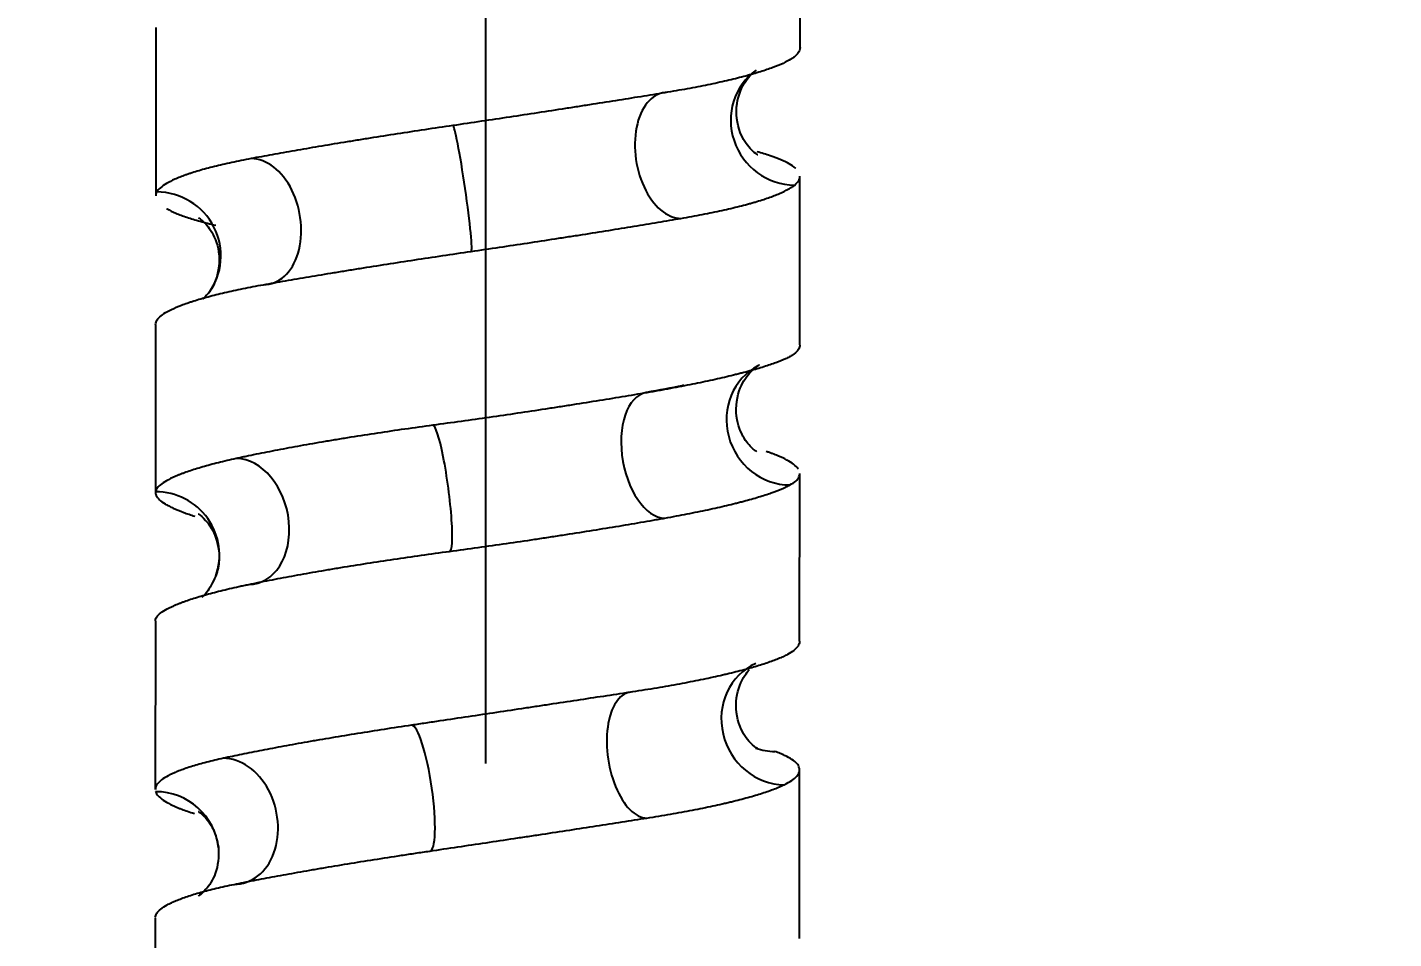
# Model space of a CAD drawing. Header units: millimetres. Extents: x 6110 to 6704, y -2661 to -1821.
# Drawn here: x 6335.31 to 6343.37, y -2311.94 to -2306.56 of the extents above; entities that cross this region are included whole.
import ezdxf

# ---------------------------------------------------------------- set-up
doc = ezdxf.new("R2010")
doc.units = ezdxf.units.MM
doc.header["$LTSCALE"] = 0.1
doc.linetypes.add('CENTERX2', pattern=[101.6, 63.5, -12.7, 12.7, -12.7])
doc.linetypes.add('HIDDEN2', pattern=[4.7625, 3.175, -1.5875])
doc.layers.add('1', color=4, linetype='HIDDEN2', lineweight=13)
doc.layers.add('DIM', color=3, linetype='Continuous', lineweight=9)
doc.layers.add('CENTER', color=1, linetype='CENTERX2')
doc.styles.get("Standard").update_dxf_attribs({"font": 'arial.ttf'})
doc.dimstyles.new('ISO-25', dxfattribs={"dimtxt": 2.5, "dimasz": 2.5, "dimexe": 1.25, "dimexo": 0.625, "dimtad": 1, "dimlfac": 5, "dimtxsty": 'Standard', "dimcen": 2.5, "dimadec": 0, "dimazin": 0, "dimtfac": 1, "dimtmove": 0, "dimatfit": 3, "dimfxl": 0, "dimarcsym": 0})

# ---------------------------------------------------------------- blocks, each defined once
blk = doc.blocks.new('*D85')
at = {"layer": 'Defpoints', "color": 0}
for p in [(6324.4599, -2027.3782), (6392.6916, -2027.3782), (6311.704, -2532.5418)]:
    blk.add_point(p, dxfattribs=at)
at = {"layer": 'DIM', "color": 0, "lineweight": -2}
for p, q in [((6325.0849, -2027.3782), (6393.9416, -2027.3782)), ((6392.6916, -2527.5418), (6392.6916, -2032.3782)), ((6312.329, -2532.5418), (6393.9416, -2532.5418))]:
    blk.add_line(p, q, dxfattribs=at)
at = {"layer": 'DIM', "color": 0}
for points in [[(6391.8583, -2032.3782), (6393.5249, -2032.3782), (6392.6916, -2027.3782)], [(6391.8583, -2527.5418), (6393.5249, -2527.5418), (6392.6916, -2532.5418)]]:
    blk.add_solid(points, dxfattribs=at)
at = {"layer": 'DIM', "color": 0, "insert": (6389.0618, -2279.96), "char_height": 5, "attachment_point": 5, "rotation": 90}
blk.add_mtext('2020,7', dxfattribs=at)
blk = doc.blocks.new('*D93')
at = {"layer": 'Defpoints', "color": 0}
for p in [(6325.0849, -2027.3782), (6402.037, -2595.9805), (6423.8203, -2595.9805)]:
    blk.add_point(p, dxfattribs=at)
at = {"layer": 'DIM', "color": 0, "lineweight": -2}
for p, q in [((6325.7099, -2027.3782), (6425.0703, -2027.3782)), ((6423.8203, -2032.3782), (6423.8203, -2590.9805)), ((6402.662, -2595.9805), (6425.0703, -2595.9805))]:
    blk.add_line(p, q, dxfattribs=at)
at = {"layer": 'DIM', "color": 0}
for points in [[(6422.9869, -2032.3782), (6424.6536, -2032.3782), (6423.8203, -2027.3782)], [(6422.9869, -2590.9805), (6424.6536, -2590.9805), (6423.8203, -2595.9805)]]:
    blk.add_solid(points, dxfattribs=at)
at = {"layer": 'DIM', "color": 0, "insert": (6420.1905, -2311.6794), "char_height": 5, "attachment_point": 5, "rotation": 90}
blk.add_mtext('2274,4', dxfattribs=at)

msp = doc.modelspace()

# ---------------------------------------------------------------- hatches: boundary and pattern name
at = {"layer": 'DIM'}
h = msp.add_hatch(dxfattribs=at)
h.set_pattern_fill('ANSI31', color=2)
edge = h.paths.add_edge_path()
edge.add_line((6619.6172, -2595.9805), (6619.6172, -1962.2056))
edge.add_line((6634.6172, -1966.1101), (6619.6172, -1966.1101))
edge.add_line((6634.6172, -2610.9805), (6634.6172, -1966.1101))
edge.add_line((6634.6172, -2610.9805), (6184.4567, -2610.9805))
edge.add_line((6619.6172, -2595.9805), (6184.4567, -2595.9805))
edge.add_line((6184.4567, -2610.9805), (6184.4567, -2595.9805))

# ---------------------------------------------------------------- linework, layer by layer
at = {"layer": '1', "color": 7, "linetype": 'Continuous', "lineweight": -3}
for p, q in [((6339.8638, -2306.6844), (6339.8644, -2305.6946)), ((6336.0638, -2306.5651), (6336.0632, -2307.5585)), ((6339.8626, -2308.4373), (6339.8632, -2307.4427)), ((6336.0626, -2308.3169), (6336.062, -2309.308)), ((6339.8614, -2310.1836), (6339.862, -2309.1952)), ((6336.0614, -2310.0656), (6336.0608, -2311.058)), ((6339.8602, -2311.9374), (6339.8608, -2310.9419)), ((6336.0602, -2311.8162), (6336.0596, -2312.8088))]:
    msp.add_line(p, q, dxfattribs=at)
for centre, major_axis, ratio, start_param, end_param in [((6339.8217, -2307.123), (0.2157, -0.3068), 0.967778, 3.145774, 5.683745), ((6339.1219, -2307.3189), (0.0625, -0.3698), 0.604814, 3.039365, 6.181058), ((6337.8699, -2307.5145), (0.0542, -0.3711), 0.048827, 6.277479, 9.416142), ((6336.6623, -2307.7101), (0.0678, -0.3688), 0.678582, 6.158472, 9.300281), ((6336.0749, -2307.9062), (0.2991, -0.2262), 0.983342, 6.282127, 8.507669), ((6339.7909, -2308.8908), (0.1669, -0.3358), 0.954329, 3.167842, 5.839606), ((6339.0223, -2309.0867), (0.065, -0.3693), 0.551935, 3.045886, 6.184537), ((6337.7474, -2309.2823), (0.05, -0.3716), 0.111726, 6.267895, 9.409683), ((6336.5749, -2309.4779), (0.0784, -0.3667), 0.722543, 6.130698, 9.269672), ((6336.0645, -2309.674), (0.3536, -0.1248), 0.989967, 6.278518, 8.195834), ((6339.7536, -2310.6587), (0.1514, -0.3431), 0.933485, 3.141787, 5.890255), ((6338.9177, -2310.8545), (0.0574, -0.3706), 0.499516, 3.064004, 6.20577), ((6337.6258, -2311.05), (0.055, -0.3709), 0.174769, 6.258488, 9.39745), ((6339.7336, -2310.4623), (0.1315, 0.3512), 0.924741, 3.141519, 3.474292), ((6336.4936, -2311.2457), (0.0774, -0.3669), 0.765254, 6.122526, 9.264215), ((6336.061, -2311.4419), (0.3724, 0.0437), 0.989269, 6.273462, 7.73376)]:
    msp.add_ellipse(centre, major_axis=major_axis, ratio=ratio, start_param=start_param, end_param=end_param, dxfattribs=at)
for points, knots in [([(6339.8101, -2306.752), (6339.7969, -2306.7602), (6339.7813, -2306.7684), (6339.7457, -2306.785), (6339.7056, -2306.8015), (6339.6567, -2306.8182), (6339.6167, -2306.8307), (6339.6027, -2306.8349), (6339.581, -2306.8412), (6339.5736, -2306.8433), (6339.5586, -2306.8475), (6339.5509, -2306.8496), (6339.5119, -2306.86), (6339.4789, -2306.8683), (6339.4093, -2306.8846), (6339.3362, -2306.9007), (6339.2559, -2306.9165), (6339.1929, -2306.9281), (6339.1715, -2306.932), (6339.1277, -2306.9396), (6339.1053, -2306.9435), (6339.0826, -2306.9472)], [0, 0, 0, 0, 0.125, 0.125, 0.25, 0.375, 0.375, 0.4375, 0.4375, 0.46875, 0.46875, 0.5, 0.5, 0.625, 0.625, 0.75, 0.875, 0.875, 0.9375, 0.9375, 1, 1, 1, 1]), ([(6339.8638, -2306.6843), (6339.8638, -2306.6902), (6339.8609, -2306.7045), (6339.851, -2306.7187), (6339.8385, -2306.7312), (6339.8337, -2306.7353), (6339.8256, -2306.7416), (6339.8227, -2306.7437), (6339.8167, -2306.7478), (6339.8135, -2306.7499), (6339.8101, -2306.752)], [0, 0, 0, 0, 0.258879, 0.629439, 0.629439, 0.81472, 0.81472, 0.90736, 0.90736, 1, 1, 1, 1]), ([(6339.6141, -2307.316), (6339.6141, -2307.316), (6339.6096, -2307.3134), (6339.5724, -2307.2885), (6339.4976, -2307.1835), (6339.4763, -2307.0157), (6339.5306, -2306.893), (6339.5654, -2306.8528), (6339.5755, -2306.8426)], [0, 0, 0, 0, 0.085029, 0.268698, 0.45745, 0.691172, 0.900759, 1, 1, 1, 1]), ([(6339.0826, -2306.9472), (6339.0368, -2306.9548), (6338.9898, -2306.9625), (6338.8938, -2306.9781), (6338.7955, -2306.9939), (6338.6929, -2307.0102), (6338.6144, -2307.0225), (6338.5879, -2307.0267), (6338.5478, -2307.0329), (6338.5344, -2307.035), (6338.5074, -2307.0392), (6338.4938, -2307.0413), (6338.4259, -2307.0518), (6338.3713, -2307.0602), (6338.2617, -2307.0769), (6338.1515, -2307.0937), (6338.0402, -2307.1103), (6337.9285, -2307.1269), (6337.8723, -2307.1352), (6337.8159, -2307.1434)], [0, 0, 0, 0, 0.125, 0.125, 0.25, 0.375, 0.375, 0.4375, 0.4375, 0.46875, 0.46875, 0.5, 0.5, 0.625, 0.625, 0.75, 0.875, 0.875, 1, 1, 1, 1]), ([(6337.8159, -2307.1434), (6337.7599, -2307.1516), (6337.7045, -2307.1598), (6337.5949, -2307.1763), (6337.4866, -2307.1928), (6337.3806, -2307.2095), (6337.302, -2307.222), (6337.276, -2307.2262), (6337.2371, -2307.2324), (6337.2242, -2307.2345), (6337.1985, -2307.2387), (6337.1857, -2307.2408), (6337.1219, -2307.2512), (6337.0724, -2307.2595), (6336.9758, -2307.2758), (6336.882, -2307.292), (6336.7935, -2307.3077), (6336.7292, -2307.3193), (6336.7081, -2307.3232), (6336.6665, -2307.3309), (6336.6461, -2307.3347), (6336.6261, -2307.3384)], [0, 0, 0, 0, 0.125, 0.125, 0.25, 0.375, 0.375, 0.4375, 0.4375, 0.46875, 0.46875, 0.5, 0.5, 0.625, 0.625, 0.75, 0.875, 0.875, 0.9375, 0.9375, 1, 1, 1, 1]), ([(6339.839, -2307.3972), (6339.838, -2307.3962), (6339.8369, -2307.3952), (6339.8262, -2307.3858), (6339.8143, -2307.3775), (6339.786, -2307.3611), (6339.753, -2307.3449), (6339.7108, -2307.3291), (6339.6757, -2307.3174), (6339.6635, -2307.3135), (6339.6377, -2307.3058), (6339.6242, -2307.302), (6339.6102, -2307.2982)], [0, 0, 0, 0, 0.029188, 0.029188, 0.271891, 0.271891, 0.514594, 0.757297, 0.757297, 0.878649, 0.878649, 1, 1, 1, 1]), ([(6336.6261, -2307.3384), (6336.5858, -2307.346), (6336.5476, -2307.3537), (6336.4753, -2307.3694), (6336.4071, -2307.3852), (6336.3468, -2307.4015), (6336.3047, -2307.4139), (6336.2844, -2307.4201), (6336.2653, -2307.4264), (6336.2528, -2307.4306), (6336.2466, -2307.4327), (6336.2169, -2307.4433), (6336.1955, -2307.4517), (6336.1575, -2307.4685), (6336.1243, -2307.4852), (6336.1005, -2307.5019), (6336.0815, -2307.5186), (6336.0743, -2307.5269), (6336.0696, -2307.5351)], [0, 0, 0, 0, 0.125, 0.125, 0.25, 0.375, 0.375, 0.4375, 0.46875, 0.46875, 0.5, 0.5, 0.625, 0.625, 0.75, 0.875, 0.875, 1, 1, 1, 1]), ([(6339.8322, -2307.4941), (6339.8423, -2307.4858), (6339.8499, -2307.4776), (6339.8602, -2307.4611), (6339.8631, -2307.4523), (6339.8632, -2307.4434), (6339.8632, -2307.4429)], [0, 0, 0, 0, 0.485139, 0.485139, 0.970278, 1, 1, 1, 1]), ([(6339.1613, -2307.6906), (6339.2052, -2307.683), (6339.2472, -2307.6753), (6339.3275, -2307.6597), (6339.4041, -2307.6439), (6339.4732, -2307.6277), (6339.5222, -2307.6153), (6339.546, -2307.6091), (6339.5687, -2307.6029), (6339.5836, -2307.5987), (6339.591, -2307.5965), (6339.6269, -2307.586), (6339.6533, -2307.5776), (6339.7014, -2307.5608), (6339.745, -2307.5441), (6339.7795, -2307.5274), (6339.8019, -2307.5149), (6339.8088, -2307.5107), (6339.8183, -2307.5044), (6339.8213, -2307.5024), (6339.827, -2307.4982), (6339.8297, -2307.4961), (6339.8322, -2307.4941)], [0, 0, 0, 0, 0.125, 0.125, 0.25, 0.375, 0.375, 0.4375, 0.46875, 0.46875, 0.5, 0.5, 0.625, 0.625, 0.75, 0.875, 0.875, 0.9375, 0.9375, 0.96875, 0.96875, 1, 1, 1, 1]), ([(6336.126, -2307.6321), (6336.1277, -2307.6331), (6336.1295, -2307.6341), (6336.1462, -2307.6435), (6336.1634, -2307.6518), (6336.2021, -2307.6682), (6336.2453, -2307.6844), (6336.2973, -2307.7003), (6336.3397, -2307.712), (6336.3544, -2307.7159), (6336.3849, -2307.7236), (6336.4008, -2307.7274), (6336.4171, -2307.7312)], [0, 0, 0, 0, 0.029361, 0.029361, 0.272021, 0.272021, 0.514681, 0.75734, 0.75734, 0.87867, 0.87867, 1, 1, 1, 1]), ([(6336.3152, -2307.6872), (6336.3153, -2307.6871), (6336.3279, -2307.6935), (6336.3899, -2307.7527), (6336.4499, -2307.8896), (6336.4292, -2308.0431), (6336.3922, -2308.1095), (6336.374, -2308.1324)], [0, 0, 0, 0, 0.187492, 0.381914, 0.600777, 0.850014, 1, 1, 1, 1]), ([(6337.924, -2307.8855), (6337.9802, -2307.8774), (6338.036, -2307.8691), (6338.1468, -2307.8527), (6338.2569, -2307.8361), (6338.3655, -2307.8195), (6338.4464, -2307.807), (6338.4733, -2307.8028), (6338.5135, -2307.7965), (6338.5268, -2307.7945), (6338.5535, -2307.7903), (6338.5669, -2307.7882), (6338.6331, -2307.7777), (6338.685, -2307.7695), (6338.7864, -2307.7532), (6338.8855, -2307.737), (6338.9802, -2307.7213), (6339.0494, -2307.7097), (6339.0722, -2307.7058), (6339.1172, -2307.6982), (6339.1395, -2307.6944), (6339.1613, -2307.6906)], [0, 0, 0, 0, 0.125, 0.125, 0.25, 0.375, 0.375, 0.4375, 0.4375, 0.46875, 0.46875, 0.5, 0.5, 0.625, 0.625, 0.75, 0.875, 0.875, 0.9375, 0.9375, 1, 1, 1, 1]), ([(6336.6984, -2308.0818), (6336.7408, -2308.0742), (6336.7844, -2308.0665), (6336.8744, -2308.0509), (6336.967, -2308.0351), (6337.0647, -2308.0188), (6337.14, -2308.0065), (6337.1781, -2308.0002), (6337.2169, -2307.994), (6337.243, -2307.9898), (6337.2561, -2307.9877), (6337.3218, -2307.9772), (6337.3749, -2307.9688), (6337.482, -2307.952), (6337.5902, -2307.9353), (6337.7003, -2307.9187), (6337.8114, -2307.9021), (6337.8675, -2307.8938), (6337.924, -2307.8855)], [0, 0, 0, 0, 0.125, 0.125, 0.25, 0.375, 0.375, 0.4375, 0.46875, 0.46875, 0.5, 0.5, 0.625, 0.625, 0.75, 0.875, 0.875, 1, 1, 1, 1]), ([(6336.0812, -2308.2772), (6336.089, -2308.269), (6336.0993, -2308.2607), (6336.1244, -2308.2442), (6336.1541, -2308.2276), (6336.1931, -2308.2109), (6336.2258, -2308.1984), (6336.2372, -2308.1942), (6336.2553, -2308.1879), (6336.2615, -2308.1858), (6336.2742, -2308.1816), (6336.2807, -2308.1795), (6336.3137, -2308.1691), (6336.3422, -2308.1608), (6336.4029, -2308.1444), (6336.4676, -2308.1283), (6336.5399, -2308.1126), (6336.5972, -2308.1009), (6336.6167, -2308.097), (6336.6569, -2308.0894), (6336.6775, -2308.0856), (6336.6984, -2308.0818)], [0, 0, 0, 0, 0.125, 0.125, 0.25, 0.375, 0.375, 0.4375, 0.4375, 0.46875, 0.46875, 0.5, 0.5, 0.625, 0.625, 0.75, 0.875, 0.875, 0.9375, 0.9375, 1, 1, 1, 1]), ([(6336.0626, -2308.3165), (6336.0627, -2308.3117), (6336.0635, -2308.3069), (6336.068, -2308.2938), (6336.0733, -2308.2855), (6336.0812, -2308.2772)], [0, 0, 0, 0, 0.364369, 0.364369, 1, 1, 1, 1]), ([(6339.8626, -2308.4377), (6339.8626, -2308.4413), (6339.8622, -2308.4447), (6339.8593, -2308.4564), (6339.8504, -2308.4726), (6339.8319, -2308.4883), (6339.8144, -2308.5), (6339.8079, -2308.5039), (6339.7938, -2308.5116), (6339.786, -2308.5154), (6339.7777, -2308.5192)], [0, 0, 0, 0, 0.12374, 0.12374, 0.415827, 0.707913, 0.707913, 0.853957, 0.853957, 1, 1, 1, 1]), ([(6339.7777, -2308.5192), (6339.761, -2308.5268), (6339.742, -2308.5345), (6339.6996, -2308.5501), (6339.6527, -2308.5659), (6339.5972, -2308.5822), (6339.5522, -2308.5945), (6339.5367, -2308.5986), (6339.5126, -2308.6049), (6339.5044, -2308.607), (6339.4877, -2308.6112), (6339.4792, -2308.6133), (6339.4364, -2308.6238), (6339.4003, -2308.6322), (6339.3249, -2308.649), (6339.246, -2308.6657), (6339.1604, -2308.6824), (6339.0936, -2308.6949), (6339.0709, -2308.699), (6339.0362, -2308.7053), (6339.0245, -2308.7074), (6339.0009, -2308.7115), (6338.9891, -2308.7136), (6338.9772, -2308.7156)], [0, 0, 0, 0, 0.125, 0.125, 0.25, 0.375, 0.375, 0.4375, 0.4375, 0.46875, 0.46875, 0.5, 0.5, 0.625, 0.625, 0.75, 0.875, 0.875, 0.9375, 0.9375, 0.96875, 0.96875, 1, 1, 1, 1]), ([(6339.6085, -2309.0665), (6339.6087, -2309.0666), (6339.5985, -2309.0619), (6339.5394, -2309.0075), (6339.4777, -2308.8751), (6339.4912, -2308.7086), (6339.5647, -2308.5966), (6339.6141, -2308.5607), (6339.623, -2308.5541), (6339.624, -2308.555)], [0, 0, 0, 0, 0.134268, 0.275356, 0.432487, 0.615409, 0.768432, 0.89817, 1, 1, 1, 1]), ([(6339.1778, -2308.6757), (6339.1748, -2308.6763), (6339.1065, -2308.6902), (6339.033, -2308.704), (6338.9574, -2308.7174)], [0, 0, 0, 0, 0.044707, 1, 1, 1, 1]), ([(6338.9772, -2308.7156), (6338.9296, -2308.7238), (6338.8811, -2308.7321), (6338.7822, -2308.7486), (6338.6814, -2308.7651), (6338.5769, -2308.7818), (6338.4972, -2308.7943), (6338.4703, -2308.7985), (6338.4298, -2308.8048), (6338.4162, -2308.8069), (6338.3889, -2308.8111), (6338.3752, -2308.8132), (6338.3066, -2308.8236), (6338.2516, -2308.8319), (6338.1414, -2308.8482), (6338.0311, -2308.8643), (6337.9203, -2308.8799), (6337.8093, -2308.8954), (6337.7537, -2308.903), (6337.698, -2308.9106)], [0, 0, 0, 0, 0.125, 0.125, 0.25, 0.375, 0.375, 0.4375, 0.4375, 0.46875, 0.46875, 0.5, 0.5, 0.625, 0.625, 0.75, 0.875, 0.875, 1, 1, 1, 1]), ([(6337.698, -2308.9106), (6337.6419, -2308.9181), (6337.5866, -2308.9258), (6337.4776, -2308.9414), (6337.3701, -2308.9572), (6337.2657, -2308.9734), (6337.1885, -2308.9857), (6337.1629, -2308.9899), (6337.1249, -2308.9961), (6337.1123, -2308.9982), (6337.0872, -2309.0024), (6337.0746, -2309.0045), (6337.0126, -2309.015), (6336.9644, -2309.0234), (6336.8712, -2309.0402), (6336.7809, -2309.0569), (6336.6965, -2309.0736), (6336.6354, -2309.0861), (6336.6154, -2309.0902), (6336.5861, -2309.0965), (6336.5764, -2309.0986), (6336.5572, -2309.1027), (6336.5477, -2309.1048), (6336.5384, -2309.1068)], [0, 0, 0, 0, 0.125, 0.125, 0.25, 0.375, 0.375, 0.4375, 0.4375, 0.46875, 0.46875, 0.5, 0.5, 0.625, 0.625, 0.75, 0.875, 0.875, 0.9375, 0.9375, 0.96875, 0.96875, 1, 1, 1, 1]), ([(6339.8539, -2309.1702), (6339.8531, -2309.1688), (6339.8522, -2309.1674), (6339.8452, -2309.1576), (6339.8368, -2309.1492), (6339.8151, -2309.1324), (6339.7887, -2309.1156), (6339.7529, -2309.0988), (6339.7224, -2309.0863), (6339.7116, -2309.0821), (6339.6945, -2309.0758), (6339.6887, -2309.0737), (6339.6767, -2309.0696), (6339.6706, -2309.0675), (6339.6643, -2309.0654)], [0, 0, 0, 0, 0.038639, 0.038639, 0.278979, 0.278979, 0.519319, 0.75966, 0.75966, 0.87983, 0.87983, 0.939915, 0.939915, 1, 1, 1, 1]), ([(6336.5384, -2309.1068), (6336.5011, -2309.115), (6336.466, -2309.1233), (6336.4, -2309.1398), (6336.3382, -2309.1564), (6336.2846, -2309.1731), (6336.2475, -2309.1856), (6336.2297, -2309.1919), (6336.2132, -2309.1982), (6336.2024, -2309.2024), (6336.1971, -2309.2045), (6336.1716, -2309.215), (6336.1537, -2309.2233), (6336.1226, -2309.2396), (6336.0962, -2309.2558), (6336.0793, -2309.2716), (6336.0672, -2309.2871), (6336.0635, -2309.2948), (6336.0624, -2309.3024)], [0, 0, 0, 0, 0.125, 0.125, 0.25, 0.375, 0.375, 0.4375, 0.46875, 0.46875, 0.5, 0.5, 0.625, 0.625, 0.75, 0.875, 0.875, 1, 1, 1, 1]), ([(6339.8042, -2309.2625), (6339.8181, -2309.2549), (6339.8294, -2309.2472), (6339.847, -2309.2316), (6339.8586, -2309.2172), (6339.8621, -2309.2025), (6339.862, -2309.1959)], [0, 0, 0, 0, 0.356095, 0.356095, 0.71219, 1, 1, 1, 1]), ([(6336.0624, -2309.3024), (6336.0612, -2309.31), (6336.0625, -2309.3177), (6336.0701, -2309.3333), (6336.0826, -2309.3492), (6336.1048, -2309.3655), (6336.1251, -2309.3779), (6336.1325, -2309.3821), (6336.1445, -2309.3884), (6336.1487, -2309.3905), (6336.1573, -2309.3947), (6336.1618, -2309.3968), (6336.1848, -2309.4074), (6336.2055, -2309.4158), (6336.2484, -2309.4317), (6336.2701, -2309.4391), (6336.2936, -2309.4464)], [0, 0, 0, 0, 0.170104, 0.170104, 0.340208, 0.510312, 0.510312, 0.595364, 0.595364, 0.63789, 0.63789, 0.680416, 0.680416, 0.85052, 0.85052, 1, 1, 1, 1]), ([(6339.0669, -2309.4578), (6339.1126, -2309.4496), (6339.1565, -2309.4413), (6339.2408, -2309.4248), (6339.3217, -2309.4083), (6339.3956, -2309.3916), (6339.4485, -2309.3791), (6339.4743, -2309.3729), (6339.4991, -2309.3666), (6339.5154, -2309.3624), (6339.5234, -2309.3603), (6339.5629, -2309.3498), (6339.5922, -2309.3415), (6339.6465, -2309.3252), (6339.6964, -2309.3091), (6339.7376, -2309.2933), (6339.7651, -2309.2816), (6339.7737, -2309.2778), (6339.7898, -2309.2701), (6339.7973, -2309.2663), (6339.8042, -2309.2625)], [0, 0, 0, 0, 0.125, 0.125, 0.25, 0.375, 0.375, 0.4375, 0.46875, 0.46875, 0.5, 0.5, 0.625, 0.625, 0.75, 0.875, 0.875, 0.9375, 0.9375, 1, 1, 1, 1]), ([(6336.3141, -2309.4328), (6336.3141, -2309.4329), (6336.3191, -2309.436), (6336.3544, -2309.4616), (6336.4215, -2309.5557), (6336.4454, -2309.6885), (6336.4287, -2309.7676), (6336.4181, -2309.7988)], [0, 0, 0, 0, 0.121025, 0.347074, 0.575851, 0.837222, 1, 1, 1, 1]), ([(6337.7968, -2309.6539), (6337.8532, -2309.6464), (6337.9094, -2309.6387), (6338.0213, -2309.6231), (6338.1328, -2309.6073), (6338.2435, -2309.5911), (6338.3261, -2309.5788), (6338.3536, -2309.5747), (6338.3948, -2309.5684), (6338.4085, -2309.5663), (6338.4359, -2309.5621), (6338.4495, -2309.56), (6338.5175, -2309.5495), (6338.5709, -2309.5411), (6338.6756, -2309.5244), (6338.7782, -2309.5077), (6338.8769, -2309.491), (6338.9494, -2309.4785), (6338.9733, -2309.4743), (6339.0087, -2309.4681), (6339.0205, -2309.466), (6339.0439, -2309.4619), (6339.0554, -2309.4598), (6339.0669, -2309.4578)], [0, 0, 0, 0, 0.125, 0.125, 0.25, 0.375, 0.375, 0.4375, 0.4375, 0.46875, 0.46875, 0.5, 0.5, 0.625, 0.625, 0.75, 0.875, 0.875, 0.9375, 0.9375, 0.96875, 0.96875, 1, 1, 1, 1]), ([(6336.6122, -2309.849), (6336.6518, -2309.8407), (6336.6928, -2309.8325), (6336.7778, -2309.816), (6336.8656, -2309.7994), (6336.959, -2309.7828), (6337.0311, -2309.7702), (6337.0678, -2309.764), (6337.1052, -2309.7577), (6337.1303, -2309.7535), (6337.143, -2309.7514), (6337.2065, -2309.7409), (6337.258, -2309.7327), (6337.3622, -2309.7164), (6337.4678, -2309.7003), (6337.5759, -2309.6846), (6337.6853, -2309.6691), (6337.7407, -2309.6615), (6337.7968, -2309.6539)], [0, 0, 0, 0, 0.125, 0.125, 0.25, 0.375, 0.375, 0.4375, 0.46875, 0.46875, 0.5, 0.5, 0.625, 0.625, 0.75, 0.875, 0.875, 1, 1, 1, 1]), ([(6336.4181, -2309.7988), (6336.3988, -2309.84), (6336.3718, -2309.8911), (6336.3437, -2309.9182), (6336.3352, -2309.9255)], [0, 0, 0, 0, 0.633254, 1, 1, 1, 1]), ([(6336.0666, -2310.0457), (6336.0707, -2310.0381), (6336.0774, -2310.0303), (6336.0954, -2310.0147), (6336.1183, -2309.9988), (6336.1507, -2309.9826), (6336.1786, -2309.9702), (6336.1885, -2309.9661), (6336.2043, -2309.9598), (6336.2097, -2309.9577), (6336.2208, -2309.9535), (6336.2265, -2309.9514), (6336.2557, -2309.9409), (6336.2812, -2309.9324), (6336.3363, -2309.9157), (6336.3955, -2309.8989), (6336.4629, -2309.8822), (6336.5166, -2309.8697), (6336.535, -2309.8655), (6336.5634, -2309.8593), (6336.573, -2309.8572), (6336.5924, -2309.8531), (6336.6023, -2309.851), (6336.6122, -2309.849)], [0, 0, 0, 0, 0.125, 0.125, 0.25, 0.375, 0.375, 0.4375, 0.4375, 0.46875, 0.46875, 0.5, 0.5, 0.625, 0.625, 0.75, 0.875, 0.875, 0.9375, 0.9375, 0.96875, 0.96875, 1, 1, 1, 1]), ([(6339.8614, -2310.1836), (6339.8614, -2310.1847), (6339.8613, -2310.1859), (6339.8605, -2310.1956), (6339.8573, -2310.204), (6339.846, -2310.2208), (6339.8299, -2310.2376), (6339.8041, -2310.2543), (6339.7811, -2310.2668), (6339.7728, -2310.271), (6339.7594, -2310.2772), (6339.7548, -2310.2793), (6339.7453, -2310.2835), (6339.7404, -2310.2855), (6339.7353, -2310.2876)], [0, 0, 0, 0, 0.03417, 0.03417, 0.275628, 0.275628, 0.517085, 0.758543, 0.758543, 0.879271, 0.879271, 0.939636, 0.939636, 1, 1, 1, 1]), ([(6339.7353, -2310.2876), (6339.7152, -2310.2958), (6339.6929, -2310.3041), (6339.6442, -2310.3206), (6339.5912, -2310.3372), (6339.53, -2310.3538), (6339.4809, -2310.3663), (6339.4556, -2310.3726), (6339.429, -2310.3789), (6339.4111, -2310.3831), (6339.402, -2310.3852), (6339.3559, -2310.3956), (6339.3174, -2310.4039), (6339.2374, -2310.4202), (6339.1542, -2310.4363), (6339.0647, -2310.4521), (6338.9953, -2310.4637), (6338.9717, -2310.4676), (6338.9238, -2310.4752), (6338.8994, -2310.479), (6338.8748, -2310.4828)], [0, 0, 0, 0, 0.125, 0.125, 0.25, 0.375, 0.375, 0.4375, 0.46875, 0.46875, 0.5, 0.5, 0.625, 0.625, 0.75, 0.875, 0.875, 0.9375, 0.9375, 1, 1, 1, 1]), ([(6339.618, -2310.8219), (6339.6178, -2310.8212), (6339.612, -2310.8158), (6339.5736, -2310.7922), (6339.4967, -2310.6868), (6339.4734, -2310.5197), (6339.5244, -2310.3998), (6339.5566, -2310.3595), (6339.5653, -2310.3499)], [0, 0, 0, 0, 0.091069, 0.276288, 0.467011, 0.702928, 0.91362, 1, 1, 1, 1]), ([(6338.8748, -2310.4828), (6338.8251, -2310.4904), (6338.7747, -2310.4981), (6338.6721, -2310.5136), (6338.568, -2310.5294), (6338.4608, -2310.5456), (6338.3792, -2310.558), (6338.3518, -2310.5621), (6338.3104, -2310.5683), (6338.2965, -2310.5704), (6338.2687, -2310.5746), (6338.2547, -2310.5767), (6338.185, -2310.5872), (6338.1293, -2310.5956), (6338.0178, -2310.6124), (6337.9064, -2310.6291), (6337.7951, -2310.6457), (6337.7116, -2310.6582), (6337.6838, -2310.6624), (6337.642, -2310.6686), (6337.6281, -2310.6707), (6337.6003, -2310.6748), (6337.5865, -2310.6769), (6337.5726, -2310.6789)], [0, 0, 0, 0, 0.125, 0.125, 0.25, 0.375, 0.375, 0.4375, 0.4375, 0.46875, 0.46875, 0.5, 0.5, 0.625, 0.625, 0.75, 0.875, 0.875, 0.9375, 0.9375, 0.96875, 0.96875, 1, 1, 1, 1]), ([(6337.5726, -2310.6789), (6337.5176, -2310.6871), (6337.4636, -2310.6953), (6337.3572, -2310.7118), (6337.2527, -2310.7284), (6337.1517, -2310.745), (6337.0774, -2310.7575), (6337.0528, -2310.7617), (6337.0163, -2310.7679), (6337.0042, -2310.77), (6336.9801, -2310.7742), (6336.9681, -2310.7763), (6336.9086, -2310.7868), (6336.8626, -2310.795), (6336.7739, -2310.8114), (6336.6884, -2310.8275), (6336.6092, -2310.8432), (6336.5522, -2310.8549), (6336.5336, -2310.8587), (6336.4972, -2310.8664), (6336.4794, -2310.8702), (6336.4621, -2310.874)], [0, 0, 0, 0, 0.125, 0.125, 0.25, 0.375, 0.375, 0.4375, 0.4375, 0.46875, 0.46875, 0.5, 0.5, 0.625, 0.625, 0.75, 0.875, 0.875, 0.9375, 0.9375, 1, 1, 1, 1]), ([(6339.7708, -2311.0297), (6339.7879, -2311.0215), (6339.8025, -2311.0132), (6339.8268, -2310.9967), (6339.8463, -2310.9801), (6339.8563, -2310.9634), (6339.8601, -2310.9509), (6339.8608, -2310.9467), (6339.8609, -2310.9404), (6339.8607, -2310.9383), (6339.8602, -2310.9341), (6339.8597, -2310.932), (6339.8568, -2310.9215), (6339.852, -2310.9132), (6339.8375, -2310.8968), (6339.8184, -2310.8806), (6339.7897, -2310.8648), (6339.7646, -2310.8531), (6339.7556, -2310.8492), (6339.7364, -2310.8415), (6339.7262, -2310.8377), (6339.7154, -2310.8339)], [0, 0, 0, 0, 0.125, 0.125, 0.25, 0.375, 0.375, 0.4375, 0.4375, 0.46875, 0.46875, 0.5, 0.5, 0.625, 0.625, 0.75, 0.875, 0.875, 0.9375, 0.9375, 1, 1, 1, 1]), ([(6336.4621, -2310.874), (6336.4273, -2310.8816), (6336.3947, -2310.8893), (6336.3339, -2310.9049), (6336.2776, -2310.9208), (6336.2299, -2310.9371), (6336.1974, -2310.9494), (6336.1871, -2310.9536), (6336.1726, -2310.9599), (6336.1679, -2310.962), (6336.1587, -2310.9662), (6336.1543, -2310.9683), (6336.1329, -2310.9788), (6336.1183, -2310.9873), (6336.0941, -2311.0041), (6336.0747, -2311.0208), (6336.065, -2311.0376), (6336.0613, -2311.05), (6336.0607, -2311.0542), (6336.0608, -2311.0584)], [0, 0, 0, 0, 0.133353, 0.133353, 0.266706, 0.400059, 0.400059, 0.466736, 0.466736, 0.500074, 0.500074, 0.533412, 0.533412, 0.666765, 0.666765, 0.800118, 0.933471, 0.933471, 1, 1, 1, 1]), ([(6336.0627, -2311.0708), (6336.0653, -2311.0791), (6336.0703, -2311.0873), (6336.0851, -2311.1039), (6336.1047, -2311.1205), (6336.1336, -2311.1373), (6336.159, -2311.1499), (6336.168, -2311.1541), (6336.1825, -2311.1604), (6336.1875, -2311.1625), (6336.1977, -2311.1667), (6336.203, -2311.1688), (6336.2301, -2311.1793), (6336.2539, -2311.1876), (6336.284, -2311.1972), (6336.2882, -2311.1985), (6336.2925, -2311.1998)], [0, 0, 0, 0, 0.19369, 0.19369, 0.387381, 0.581071, 0.581071, 0.677916, 0.677916, 0.726339, 0.726339, 0.774762, 0.774762, 0.968452, 0.968452, 1, 1, 1, 1]), ([(6338.9606, -2311.2262), (6339.0088, -2311.2186), (6339.0552, -2311.2109), (6339.1448, -2311.1953), (6339.2311, -2311.1795), (6339.3108, -2311.1633), (6339.3682, -2311.1509), (6339.3962, -2311.1447), (6339.4233, -2311.1385), (6339.4412, -2311.1343), (6339.45, -2311.1322), (6339.4934, -2311.1216), (6339.5258, -2311.1132), (6339.5865, -2311.0965), (6339.6428, -2311.0797), (6339.6906, -2311.063), (6339.7232, -2311.0505), (6339.7335, -2311.0463), (6339.7482, -2311.0401), (6339.7529, -2311.038), (6339.7621, -2311.0338), (6339.7665, -2311.0318), (6339.7708, -2311.0297)], [0, 0, 0, 0, 0.125, 0.125, 0.25, 0.375, 0.375, 0.4375, 0.46875, 0.46875, 0.5, 0.5, 0.625, 0.625, 0.75, 0.875, 0.875, 0.9375, 0.9375, 0.96875, 0.96875, 1, 1, 1, 1]), ([(6336.3141, -2311.1873), (6336.3141, -2311.1873), (6336.3165, -2311.1887), (6336.3416, -2311.2038), (6336.4064, -2311.2831), (6336.426, -2311.3579), (6336.4334, -2311.3982)], [0, 0, 0, 0, 0.082866, 0.411727, 0.729794, 1, 1, 1, 1]), ([(6337.6792, -2311.4211), (6337.7347, -2311.4129), (6337.7902, -2311.4047), (6337.9011, -2311.3882), (6338.0118, -2311.3717), (6338.1224, -2311.355), (6338.2052, -2311.3425), (6338.2328, -2311.3384), (6338.2741, -2311.3321), (6338.2879, -2311.33), (6338.3155, -2311.3258), (6338.3293, -2311.3237), (6338.3979, -2311.3133), (6338.4519, -2311.305), (6338.5583, -2311.2887), (6338.6629, -2311.2726), (6338.7642, -2311.2569), (6338.8389, -2311.2453), (6338.8635, -2311.2414), (6338.9124, -2311.2337), (6338.9367, -2311.2299), (6338.9606, -2311.2262)], [0, 0, 0, 0, 0.125, 0.125, 0.25, 0.375, 0.375, 0.4375, 0.4375, 0.46875, 0.46875, 0.5, 0.5, 0.625, 0.625, 0.75, 0.875, 0.875, 0.9375, 0.9375, 1, 1, 1, 1]), ([(6336.4334, -2311.3982), (6336.4354, -2311.458), (6336.4272, -2311.5522), (6336.3586, -2311.6539), (6336.3199, -2311.6835), (6336.3136, -2311.6871), (6336.3136, -2311.6871)], [0, 0, 0, 0, 0.317526, 0.591319, 0.830461, 1, 1, 1, 1]), ([(6336.5251, -2311.6173), (6336.5622, -2311.6098), (6336.6009, -2311.6021), (6336.6815, -2311.5865), (6336.7652, -2311.5707), (6336.855, -2311.5544), (6336.9248, -2311.5421), (6336.9602, -2311.5359), (6336.9966, -2311.5296), (6337.021, -2311.5254), (6337.0333, -2311.5233), (6337.0951, -2311.5128), (6337.1454, -2311.5044), (6337.2476, -2311.4877), (6337.3516, -2311.471), (6337.4588, -2311.4543), (6337.5405, -2311.4418), (6337.568, -2311.4377), (6337.6095, -2311.4314), (6337.6234, -2311.4293), (6337.6512, -2311.4252), (6337.6652, -2311.4231), (6337.6792, -2311.4211)], [0, 0, 0, 0, 0.125, 0.125, 0.25, 0.375, 0.375, 0.4375, 0.46875, 0.46875, 0.5, 0.5, 0.625, 0.625, 0.75, 0.875, 0.875, 0.9375, 0.9375, 0.96875, 0.96875, 1, 1, 1, 1]), ([(6336.0604, -2311.8129), (6336.061, -2311.8047), (6336.0642, -2311.7964), (6336.0753, -2311.7799), (6336.0911, -2311.7633), (6336.1165, -2311.7466), (6336.1391, -2311.734), (6336.1472, -2311.7298), (6336.1604, -2311.7235), (6336.1649, -2311.7214), (6336.1743, -2311.7172), (6336.1791, -2311.7151), (6336.204, -2311.7047), (6336.2261, -2311.6964), (6336.2744, -2311.68), (6336.3271, -2311.6639), (6336.3881, -2311.6481), (6336.437, -2311.6365), (6336.4539, -2311.6326), (6336.4887, -2311.6249), (6336.5067, -2311.6211), (6336.5251, -2311.6173)], [0, 0, 0, 0, 0.125, 0.125, 0.25, 0.375, 0.375, 0.4375, 0.4375, 0.46875, 0.46875, 0.5, 0.5, 0.625, 0.625, 0.75, 0.875, 0.875, 0.9375, 0.9375, 1, 1, 1, 1])]:
    msp.add_open_spline(points, degree=3, knots=knots, dxfattribs=at)
for points in [[(6336.0696, -2307.5351), (6336.0653, -2307.5428), (6336.0632, -2307.5504), (6336.0632, -2307.5581)], [(6336.374, -2308.1324), (6336.3594, -2308.1479), (6336.3475, -2308.1605), (6336.3384, -2308.1697)], [(6336.0614, -2310.0644), (6336.0615, -2310.0581), (6336.0632, -2310.0519), (6336.0666, -2310.0457)]]:
    msp.add_open_spline(points, degree=3, dxfattribs=at)
at = {"layer": 'CENTER'}
msp.add_line((6338.0093, -2152.1552), (6338.0093, -2433.1083), dxfattribs=at)

# ---------------------------------------------------------------- dimensions: what is measured, and where the dimension line sits
at = {"layer": 'DIM'}
for base, p1, p2, picture, middle in [((6392.6916, -2027.3782), (6311.704, -2532.5418), (6324.4599, -2027.3782), '*D85', (6389.0618, -2279.96)), ((6423.8203, -2595.9805), (6325.0849, -2027.3782), (6402.037, -2595.9805), '*D93', (6420.1905, -2311.6794))]:
    dim = msp.add_linear_dim(base=base, p1=p1, p2=p2, angle=90, dimstyle='ISO-25', override={"dimtxt": 5, "dimasz": 5, "dimdec": 1, "dimlfac": 4, "dimadec": 1, "dimtdec": 1, "dimfxl": 1.25, "dimtfill": 1}, dxfattribs=at)
    dim.commit()
    dim.dimension.update_dxf_attribs({"geometry": picture, "text_midpoint": middle})

doc.saveas('drawing.dxf')
